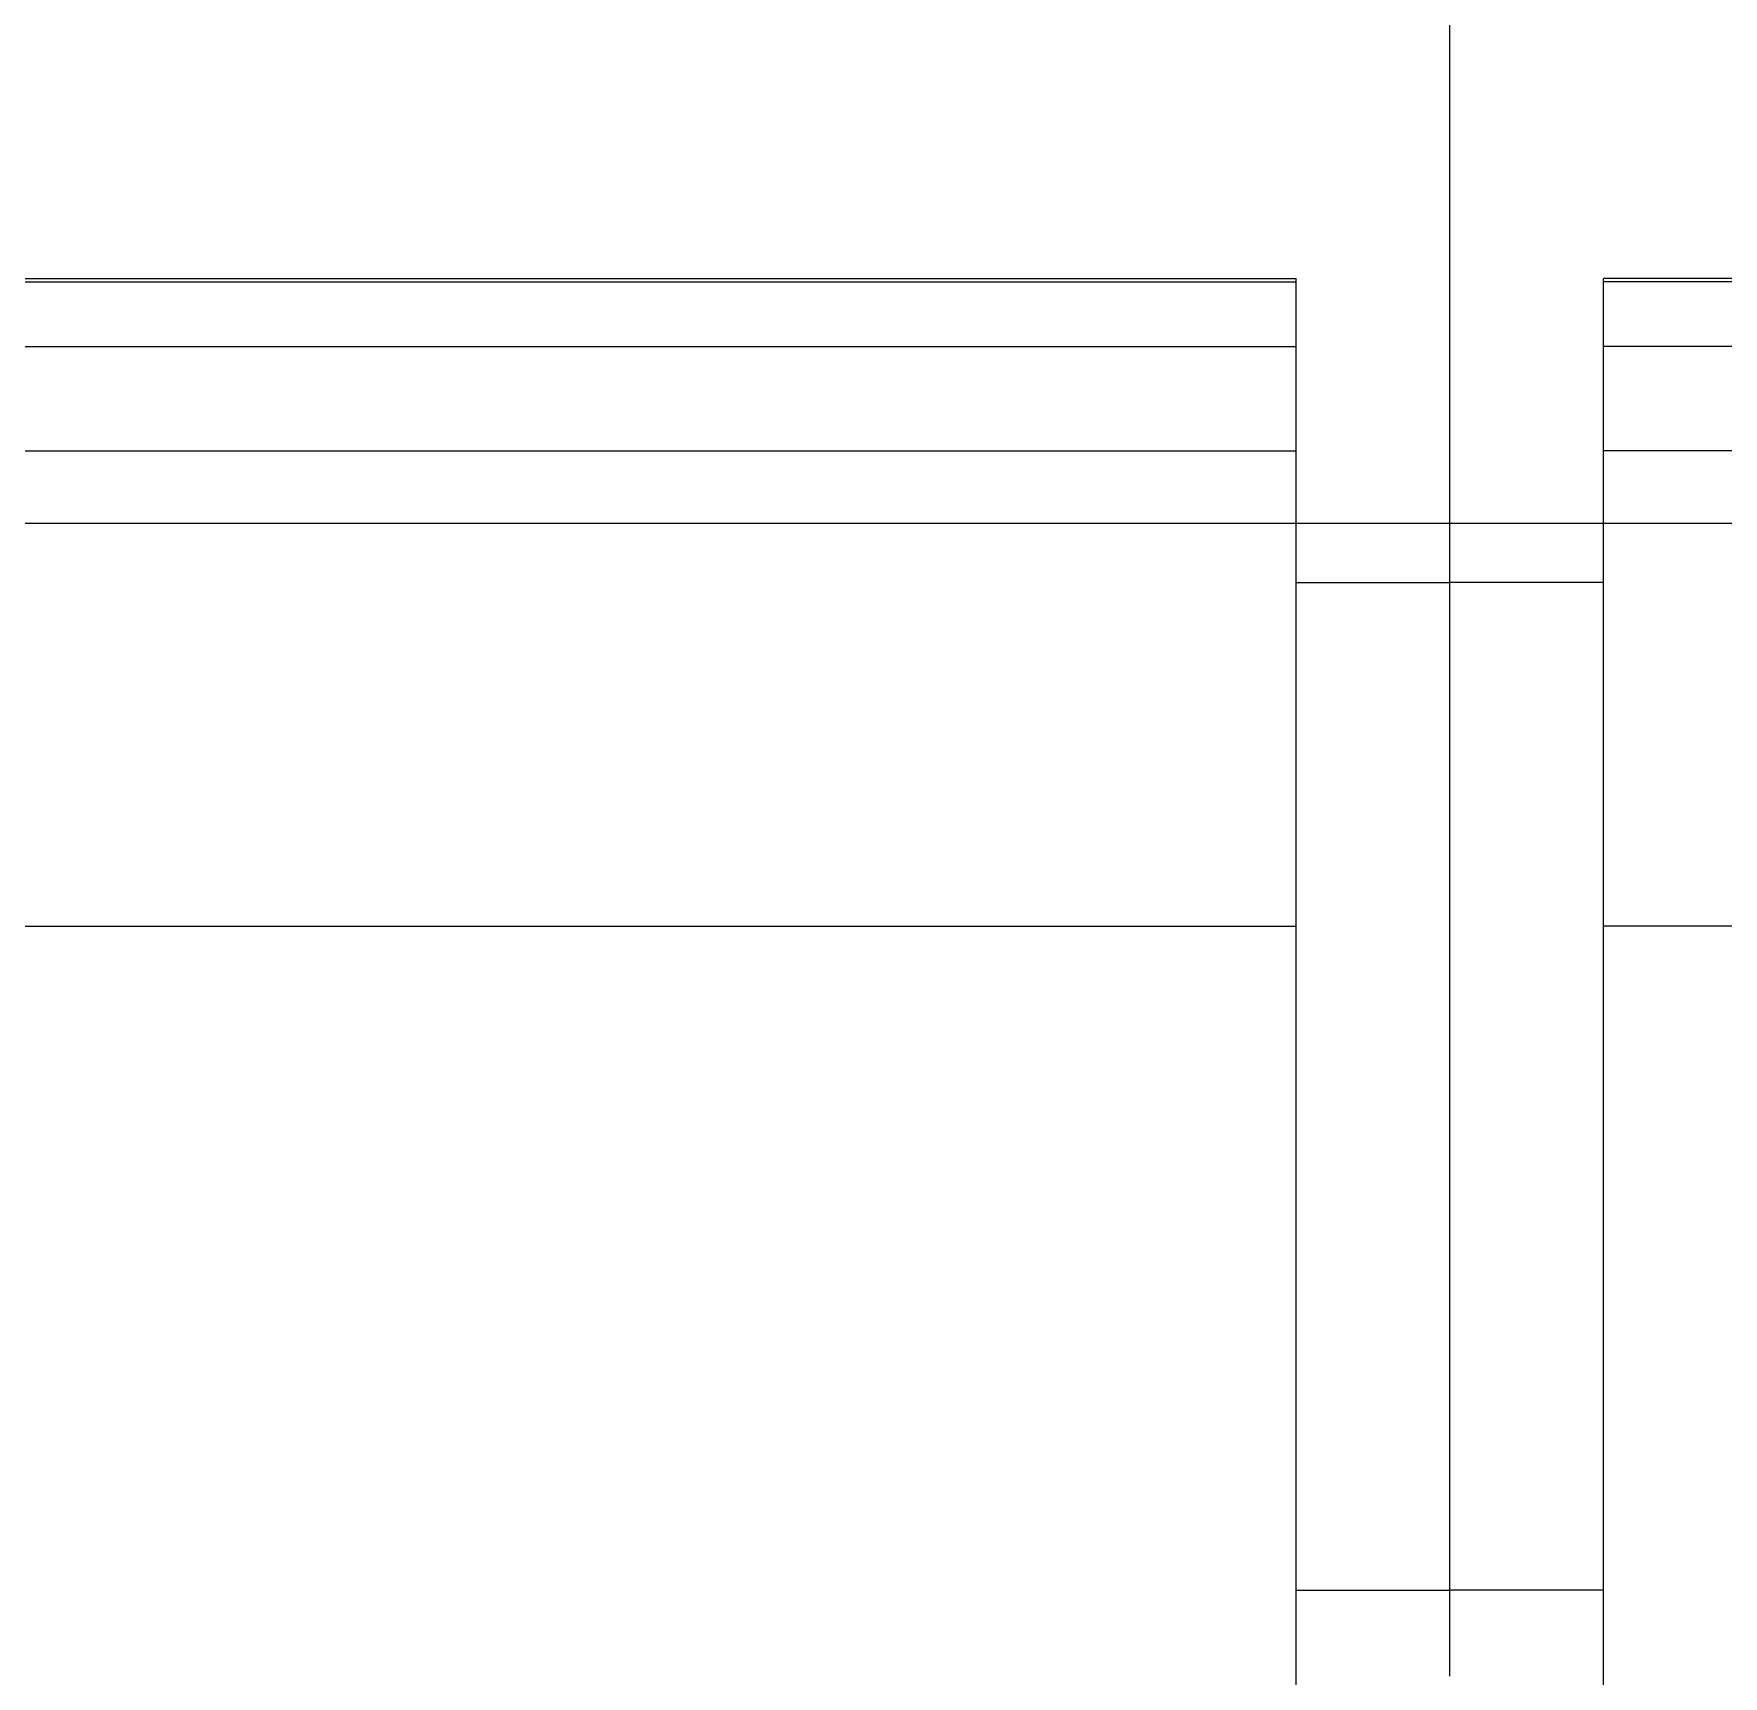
# Model space of a CAD drawing. Header units: millimetres. Extents: x -46169 to 237885, y -84465 to 18123.
# Drawn here: x 115863.8 to 116133.4, y -80466.6 to -80204.5 of the extents above; entities that cross this region are included whole.
import ezdxf

# ---------------------------------------------------------------- set-up
doc = ezdxf.new("R2010")
doc.units = ezdxf.units.MM
doc.header["$MEASUREMENT"] = 0
doc.linetypes.add('Wipeout_Contour', pattern=[1000, 0, -1000])
doc.layers.add('0_Pen_No__85', color=8, linetype='Continuous', lineweight=20)
doc.layers.add('New_A-35-M_FFE_Fixed_Pen_No__1', color=7, linetype='Continuous', lineweight=13)
doc.layers.add('New_A-35-M_FFE_Fixed', color=7, linetype='Continuous')

# ---------------------------------------------------------------- blocks, each defined once
blk = doc.blocks.new('Section Elem_11_2', base_point=(64459.15, -84332.61))
at = {"color": 254, "linetype": 'Wipeout_Contour', "lineweight": 0, "ltscale": 565293.825924}
blk.add_wipeout([(116639.73, -80189.27), (116089.73, -80189.27), (116089.73, -80204.54), (116639.73, -80204.54)], dxfattribs=at).dxf.layer = 'New_A-35-M_FFE_Fixed'
at = {"color": 254, "linetype": 'Wipeout_Contour', "lineweight": 0, "ltscale": 565400.39103}
blk.add_wipeout([(116114.23, -80243.61), (116114.23, -80244.13), (116615.23, -80244.13), (116615.23, -80243.61)], dxfattribs=at).dxf.layer = 'New_A-35-M_FFE_Fixed'
at = {"color": 254, "linetype": 'Wipeout_Contour', "lineweight": 0, "ltscale": 565425.521949}
blk.add_wipeout([(116114.23, -80254.45), (116114.23, -80255.42), (116615.23, -80255.42), (116615.23, -80254.45)], dxfattribs=at).dxf.layer = 'New_A-35-M_FFE_Fixed'
at = {"color": 254, "linetype": 'Wipeout_Contour', "lineweight": 0, "ltscale": 565431.834201}
blk.add_wipeout([(116114.23, -80256.82), (116114.23, -80258.61), (116615.23, -80258.61), (116615.23, -80256.82)], dxfattribs=at).dxf.layer = 'New_A-35-M_FFE_Fixed'
at = {"color": 254, "linetype": 'Wipeout_Contour', "lineweight": 0, "ltscale": 565453.023129}
blk.add_wipeout([(116114.23, -80265.7), (116114.23, -80268.38), (116615.23, -80268.38), (116615.23, -80265.7)], dxfattribs=at).dxf.layer = 'New_A-35-M_FFE_Fixed'
at = {"color": 254, "linetype": 'Wipeout_Contour', "lineweight": 0, "ltscale": 848808.046968}
blk.add_wipeout([(116114.23, -80346.96), (116114.23, -80503.33), (116144.23, -80503.33), (116585.23, -80503.33), (116615.23, -80503.33), (116615.23, -80346.96)], dxfattribs=at).dxf.layer = 'New_A-35-M_FFE_Fixed'
at = {"color": 254, "linetype": 'Wipeout_Contour', "lineweight": 0, "ltscale": 565428.207777}
blk.add_wipeout([(116114.23, -80256.82), (116615.23, -80256.82), (116615.23, -80255.42), (116114.23, -80255.42)], dxfattribs=at).dxf.layer = 'New_A-35-M_FFE_Fixed'
at = {"color": 254, "linetype": 'Wipeout_Contour', "lineweight": 0, "ltscale": 565436.283658}
blk.add_wipeout([(116114.23, -80258.61), (116114.23, -80260.74), (116615.23, -80260.74), (116615.23, -80258.61)], dxfattribs=at).dxf.layer = 'New_A-35-M_FFE_Fixed'
at = {"color": 254, "linetype": 'Wipeout_Contour', "lineweight": 0, "ltscale": 565548.38652}
blk.add_wipeout([(116615.23, -80271.08), (116114.23, -80271.08), (116114.23, -80346.96), (116615.23, -80346.96)], dxfattribs=at).dxf.layer = 'New_A-35-M_FFE_Fixed'
at = {"color": 254, "linetype": 'Wipeout_Contour', "lineweight": 0, "ltscale": 564802.349013}
blk.add_wipeout([(116089.73, -80351.09), (116089.73, -80371.46), (116114.23, -80371.46), (116114.23, -80351.09)], dxfattribs=at).dxf.layer = 'New_A-35-M_FFE_Fixed'
at = {"color": 254, "linetype": 'Wipeout_Contour', "lineweight": 0, "ltscale": 564895.555169}
blk.add_wipeout([(116089.73, -80412.46), (116114.23, -80412.46), (116114.23, -80391.97), (116089.73, -80391.97)], dxfattribs=at).dxf.layer = 'New_A-35-M_FFE_Fixed'
at = {"color": 254, "linetype": 'Wipeout_Contour', "lineweight": 0, "ltscale": 565034.402698}
blk.add_wipeout([(116089.73, -80459.71), (116089.73, -80466.62), (116114.23, -80466.62), (116114.23, -80459.71)], dxfattribs=at).dxf.layer = 'New_A-35-M_FFE_Fixed'
at = {"color": 254, "linetype": 'Wipeout_Contour', "lineweight": 0, "ltscale": 565412.705744}
blk.add_wipeout([(116114.23, -80244.13), (116114.23, -80254.45), (116615.23, -80254.45), (116615.23, -80244.13)], dxfattribs=at).dxf.layer = 'New_A-35-M_FFE_Fixed'
at = {"color": 254, "linetype": 'Wipeout_Contour', "lineweight": 0, "ltscale": 565441.411908}
blk.add_wipeout([(116114.23, -80260.74), (116114.23, -80263.13), (116615.23, -80263.13), (116615.23, -80260.74)], dxfattribs=at).dxf.layer = 'New_A-35-M_FFE_Fixed'
at = {"color": 254, "linetype": 'Wipeout_Contour', "lineweight": 0, "ltscale": 565459.129632}
blk.add_wipeout([(116114.23, -80268.38), (116114.23, -80271.08), (116615.23, -80271.08), (116615.23, -80268.38)], dxfattribs=at).dxf.layer = 'New_A-35-M_FFE_Fixed'
at = {"color": 254, "linetype": 'Wipeout_Contour', "lineweight": 0, "ltscale": 564666.743342}
blk.add_wipeout([(116114.23, -80292.11), (116089.73, -80292.11), (116089.73, -80311.28), (116114.23, -80311.28)], dxfattribs=at).dxf.layer = 'New_A-35-M_FFE_Fixed'
at = {"color": 254, "linetype": 'Wipeout_Contour', "lineweight": 0, "ltscale": 564848.879048}
blk.add_wipeout([(116089.73, -80391.97), (116114.23, -80391.97), (116114.23, -80371.46), (116089.73, -80371.46)], dxfattribs=at).dxf.layer = 'New_A-35-M_FFE_Fixed'
at = {"color": 254, "linetype": 'Wipeout_Contour', "lineweight": 0, "ltscale": 565018.73977}
blk.add_wipeout([(116089.73, -80459.71), (116114.23, -80459.71), (116114.23, -80452.87), (116089.73, -80452.87)], dxfattribs=at).dxf.layer = 'New_A-35-M_FFE_Fixed'
at = {"color": 254, "linetype": 'Wipeout_Contour', "lineweight": 0, "ltscale": 565447.052693}
blk.add_wipeout([(116114.23, -80263.13), (116114.23, -80265.7), (116615.23, -80265.7), (116615.23, -80263.13)], dxfattribs=at).dxf.layer = 'New_A-35-M_FFE_Fixed'
at = {"color": 254, "linetype": 'Wipeout_Contour', "lineweight": 0, "ltscale": 564710.974442}
blk.add_wipeout([(116089.73, -80311.28), (116089.73, -80330.99), (116114.23, -80330.99), (116114.23, -80311.28)], dxfattribs=at).dxf.layer = 'New_A-35-M_FFE_Fixed'
at = {"color": 254, "linetype": 'Wipeout_Contour', "lineweight": 0, "ltscale": 564988.091532}
blk.add_wipeout([(116089.73, -80452.87), (116114.23, -80452.87), (116114.23, -80432.81), (116089.73, -80432.81)], dxfattribs=at).dxf.layer = 'New_A-35-M_FFE_Fixed'
at = {"layer": 'New_A-35-M_FFE_Fixed_Pen_No__1', "linetype": 'Continuous'}
blk.add_line((116114.23, -80452.87), (116089.73, -80452.87), dxfattribs=at)
at = {"color": 254, "linetype": 'Wipeout_Contour', "lineweight": 0, "ltscale": 705710.900491}
blk.add_wipeout([(116114.23, -80249.35), (116089.73, -80249.35), (116089.73, -80263.87), (116114.23, -80263.87), (116114.23, -80250.05)], dxfattribs=at).dxf.layer = 'New_A-35-M_FFE_Fixed'
at = {"color": 254, "linetype": 'Wipeout_Contour', "lineweight": 0, "ltscale": 705958.542972}
blk.add_wipeout([(116089.73, -80330.99), (116089.73, -80351.09), (116114.23, -80351.09), (116114.23, -80346.96), (116114.23, -80330.99)], dxfattribs=at).dxf.layer = 'New_A-35-M_FFE_Fixed'
at = {"color": 254, "linetype": 'Wipeout_Contour', "lineweight": 0, "ltscale": 564942.063598}
blk.add_wipeout([(116089.73, -80412.46), (116089.73, -80432.81), (116114.23, -80432.81), (116114.23, -80412.46)], dxfattribs=at).dxf.layer = 'New_A-35-M_FFE_Fixed'
at = {"layer": 'New_A-35-M_FFE_Fixed_Pen_No__1', "linetype": 'Continuous'}
for p, q in [((116114.23, -80255.42), (116114.23, -80254.45)), ((116615.23, -80254.45), (116114.23, -80254.45)), ((116114.23, -80256.82), (116114.23, -80255.42)), ((116114.23, -80258.61), (116114.23, -80256.82)), ((116114.23, -80260.74), (116114.23, -80258.61)), ((116114.23, -80503.33), (116114.23, -80346.96)), ((116615.23, -80346.96), (116114.23, -80346.96))]:
    blk.add_line(p, q, dxfattribs=at)
at = {"color": 254, "linetype": 'Wipeout_Contour', "lineweight": 0, "ltscale": 1413503.833021637}
blk.add_wipeout([(116089.73, -80234.61), (116089.73, -80249.35), (116114.23, -80249.35), (116114.23, -80244.13), (116114.23, -80243.61), (116615.23, -80243.61), (116615.23, -80244.13), (116615.23, -80249.35), (116639.73, -80249.35), (116639.73, -80234.61)], dxfattribs=at).dxf.layer = 'New_A-35-M_FFE_Fixed'
at = {"color": 254, "linetype": 'Wipeout_Contour', "lineweight": 0, "ltscale": 705752.5769}
blk.add_wipeout([(116114.23, -80263.87), (116089.73, -80263.87), (116089.73, -80278.13), (116114.23, -80278.13), (116114.23, -80265.7)], dxfattribs=at).dxf.layer = 'New_A-35-M_FFE_Fixed'
at = {"layer": 'New_A-35-M_FFE_Fixed_Pen_No__1', "linetype": 'Continuous'}
for p, q in [((116114.23, -80244.13), (116114.23, -80243.61)), ((116615.23, -80243.61), (116114.23, -80243.61)), ((116615.23, -80244.13), (116114.23, -80244.13)), ((116114.23, -80254.45), (116114.23, -80244.13)), ((116114.23, -80263.13), (116114.23, -80260.74)), ((116114.23, -80265.7), (116114.23, -80263.13)), ((116114.23, -80268.38), (116114.23, -80265.7)), ((116114.23, -80271.08), (116114.23, -80268.38)), ((116615.23, -80271.08), (116114.23, -80271.08))]:
    blk.add_line(p, q, dxfattribs=at)
at = {"color": 254, "linetype": 'Wipeout_Contour', "lineweight": 0, "ltscale": 565362.455559}
blk.add_wipeout([(116089.73, -80234.61), (116639.73, -80234.61), (116639.73, -80219.66), (116089.73, -80219.66)], dxfattribs=at).dxf.layer = 'New_A-35-M_FFE_Fixed'
at = {"color": 254, "linetype": 'Wipeout_Contour', "lineweight": 0, "ltscale": 564629.030789}
blk.add_wipeout([(116089.73, -80292.11), (116114.23, -80292.11), (116114.23, -80278.13), (116089.73, -80278.13)], dxfattribs=at).dxf.layer = 'New_A-35-M_FFE_Fixed'
at = {"layer": 'New_A-35-M_FFE_Fixed_Pen_No__1', "linetype": 'Continuous'}
for p, q in [((116114.23, -80346.96), (116114.23, -80271.08)), ((116114.23, -80292.11), (116089.73, -80292.11))]:
    blk.add_line(p, q, dxfattribs=at)
at = {"color": 254, "linetype": 'Wipeout_Contour', "lineweight": 0, "ltscale": 565328.32194}
blk.add_wipeout([(116639.73, -80219.66), (116639.73, -80204.54), (116089.73, -80204.54), (116089.73, -80219.66)], dxfattribs=at).dxf.layer = 'New_A-35-M_FFE_Fixed'
blk = doc.blocks.new('Section Elem_14_2', base_point=(64459.15, -84332.61))
at = {"color": 254, "linetype": 'Wipeout_Contour', "lineweight": 0, "ltscale": 563483.746508}
blk.add_wipeout([(115539.73, -80189.27), (115539.73, -80204.54), (116089.73, -80204.54), (116089.73, -80189.27)], dxfattribs=at).dxf.layer = 'New_A-35-M_FFE_Fixed'
at = {"color": 254, "linetype": 'Wipeout_Contour', "lineweight": 0, "ltscale": 563590.653491}
blk.add_wipeout([(116065.23, -80243.61), (115564.23, -80243.61), (115564.23, -80244.13), (116065.23, -80244.13)], dxfattribs=at).dxf.layer = 'New_A-35-M_FFE_Fixed'
at = {"color": 254, "linetype": 'Wipeout_Contour', "lineweight": 0, "ltscale": 563615.865104}
blk.add_wipeout([(116065.23, -80254.45), (115564.23, -80254.45), (115564.23, -80255.42), (116065.23, -80255.42)], dxfattribs=at).dxf.layer = 'New_A-35-M_FFE_Fixed'
at = {"color": 254, "linetype": 'Wipeout_Contour', "lineweight": 0, "ltscale": 563622.197624}
blk.add_wipeout([(116065.23, -80256.82), (115564.23, -80256.82), (115564.23, -80258.61), (116065.23, -80258.61)], dxfattribs=at).dxf.layer = 'New_A-35-M_FFE_Fixed'
at = {"color": 254, "linetype": 'Wipeout_Contour', "lineweight": 0, "ltscale": 563643.454581}
blk.add_wipeout([(116065.23, -80265.7), (115564.23, -80265.7), (115564.23, -80268.38), (116065.23, -80268.38)], dxfattribs=at).dxf.layer = 'New_A-35-M_FFE_Fixed'
at = {"color": 254, "linetype": 'Wipeout_Contour', "lineweight": 0, "ltscale": 846095.710026}
blk.add_wipeout([(116065.23, -80346.96), (115564.23, -80346.96), (115564.23, -80503.33), (115594.23, -80503.33), (116035.23, -80503.33), (116065.23, -80503.33)], dxfattribs=at).dxf.layer = 'New_A-35-M_FFE_Fixed'
at = {"color": 254, "linetype": 'Wipeout_Contour', "lineweight": 0, "ltscale": 563618.559556}
blk.add_wipeout([(115564.23, -80255.42), (115564.23, -80256.82), (116065.23, -80256.82), (116065.23, -80255.42)], dxfattribs=at).dxf.layer = 'New_A-35-M_FFE_Fixed'
at = {"color": 254, "linetype": 'Wipeout_Contour', "lineweight": 0, "ltscale": 563626.661367}
blk.add_wipeout([(116065.23, -80258.61), (115564.23, -80258.61), (115564.23, -80260.74), (116065.23, -80260.74)], dxfattribs=at).dxf.layer = 'New_A-35-M_FFE_Fixed'
at = {"color": 254, "linetype": 'Wipeout_Contour', "lineweight": 0, "ltscale": 563739.124041}
blk.add_wipeout([(115564.23, -80271.08), (115564.23, -80346.96), (116065.23, -80346.96), (116065.23, -80271.08)], dxfattribs=at).dxf.layer = 'New_A-35-M_FFE_Fixed'
at = {"color": 254, "linetype": 'Wipeout_Contour', "lineweight": 0, "ltscale": 564721.771195}
blk.add_wipeout([(116089.73, -80351.09), (116065.23, -80351.09), (116065.23, -80371.46), (116089.73, -80371.46)], dxfattribs=at).dxf.layer = 'New_A-35-M_FFE_Fixed'
at = {"color": 254, "linetype": 'Wipeout_Contour', "lineweight": 0, "ltscale": 564814.990647}
blk.add_wipeout([(116089.73, -80391.97), (116065.23, -80391.97), (116065.23, -80412.46), (116089.73, -80412.46)], dxfattribs=at).dxf.layer = 'New_A-35-M_FFE_Fixed'
at = {"color": 254, "linetype": 'Wipeout_Contour', "lineweight": 0, "ltscale": 564953.857976}
blk.add_wipeout([(116089.73, -80459.71), (116065.23, -80459.71), (116065.23, -80466.62), (116089.73, -80466.62)], dxfattribs=at).dxf.layer = 'New_A-35-M_FFE_Fixed'
at = {"color": 254, "linetype": 'Wipeout_Contour', "lineweight": 0, "ltscale": 563603.007747}
blk.add_wipeout([(115564.23, -80244.13), (115564.23, -80254.45), (116065.23, -80254.45), (116065.23, -80244.13)], dxfattribs=at).dxf.layer = 'New_A-35-M_FFE_Fixed'
at = {"color": 254, "linetype": 'Wipeout_Contour', "lineweight": 0, "ltscale": 563631.806081}
blk.add_wipeout([(116065.23, -80260.74), (115564.23, -80260.74), (115564.23, -80263.13), (116065.23, -80263.13)], dxfattribs=at).dxf.layer = 'New_A-35-M_FFE_Fixed'
at = {"color": 254, "linetype": 'Wipeout_Contour', "lineweight": 0, "ltscale": 563649.580688}
blk.add_wipeout([(116065.23, -80268.38), (115564.23, -80268.38), (115564.23, -80271.08), (116065.23, -80271.08)], dxfattribs=at).dxf.layer = 'New_A-35-M_FFE_Fixed'
at = {"color": 254, "linetype": 'Wipeout_Contour', "lineweight": 0, "ltscale": 564586.146163}
blk.add_wipeout([(116089.73, -80292.11), (116065.23, -80292.11), (116065.23, -80311.28), (116089.73, -80311.28)], dxfattribs=at).dxf.layer = 'New_A-35-M_FFE_Fixed'
at = {"color": 254, "linetype": 'Wipeout_Contour', "lineweight": 0, "ltscale": 564768.307867}
blk.add_wipeout([(116089.73, -80371.46), (116065.23, -80371.46), (116065.23, -80391.97), (116089.73, -80391.97)], dxfattribs=at).dxf.layer = 'New_A-35-M_FFE_Fixed'
at = {"color": 254, "linetype": 'Wipeout_Contour', "lineweight": 0, "ltscale": 564938.192815}
blk.add_wipeout([(116089.73, -80452.87), (116065.23, -80452.87), (116065.23, -80459.71), (116089.73, -80459.71)], dxfattribs=at).dxf.layer = 'New_A-35-M_FFE_Fixed'
at = {"layer": 'New_A-35-M_FFE_Fixed_Pen_No__1', "linetype": 'Continuous'}
for p, q in [((116089.73, -80391.97), (116089.73, -80371.46)), ((116089.73, -80466.62), (116089.73, -80459.71))]:
    blk.add_line(p, q, dxfattribs=at)
at = {"color": 254, "linetype": 'Wipeout_Contour', "lineweight": 0, "ltscale": 563637.464977}
blk.add_wipeout([(116065.23, -80263.13), (115564.23, -80263.13), (115564.23, -80265.7), (116065.23, -80265.7)], dxfattribs=at).dxf.layer = 'New_A-35-M_FFE_Fixed'
at = {"color": 254, "linetype": 'Wipeout_Contour', "lineweight": 0, "ltscale": 564630.383584}
blk.add_wipeout([(116065.23, -80311.28), (116065.23, -80330.99), (116089.73, -80330.99), (116089.73, -80311.28)], dxfattribs=at).dxf.layer = 'New_A-35-M_FFE_Fixed'
at = {"color": 254, "linetype": 'Wipeout_Contour', "lineweight": 0, "ltscale": 564907.540207}
blk.add_wipeout([(116089.73, -80432.81), (116065.23, -80432.81), (116065.23, -80452.87), (116089.73, -80452.87)], dxfattribs=at).dxf.layer = 'New_A-35-M_FFE_Fixed'
at = {"layer": 'New_A-35-M_FFE_Fixed_Pen_No__1', "linetype": 'Continuous'}
for p in [(116065.23, -80452.87), (116089.73, -80459.71)]:
    blk.add_line(p, (116089.73, -80452.87), dxfattribs=at)
at = {"color": 254, "linetype": 'Wipeout_Contour', "lineweight": 0, "ltscale": 705590.804257}
blk.add_wipeout([(116089.73, -80249.35), (116065.23, -80249.35), (116065.23, -80250.05), (116065.23, -80263.87), (116089.73, -80263.87)], dxfattribs=at).dxf.layer = 'New_A-35-M_FFE_Fixed'
at = {"color": 254, "linetype": 'Wipeout_Contour', "lineweight": 0, "ltscale": 705838.489711}
blk.add_wipeout([(116065.23, -80330.99), (116065.23, -80346.96), (116065.23, -80351.09), (116089.73, -80351.09), (116089.73, -80330.99)], dxfattribs=at).dxf.layer = 'New_A-35-M_FFE_Fixed'
at = {"color": 254, "linetype": 'Wipeout_Contour', "lineweight": 0, "ltscale": 564861.505709}
blk.add_wipeout([(116089.73, -80412.46), (116065.23, -80412.46), (116065.23, -80432.81), (116089.73, -80432.81)], dxfattribs=at).dxf.layer = 'New_A-35-M_FFE_Fixed'
at = {"layer": 'New_A-35-M_FFE_Fixed_Pen_No__1', "linetype": 'Continuous'}
for p, q in [((115564.23, -80254.45), (116065.23, -80254.45)), ((116065.23, -80255.42), (116065.23, -80254.45)), ((116065.23, -80256.82), (116065.23, -80255.42)), ((116065.23, -80258.61), (116065.23, -80256.82)), ((116065.23, -80260.74), (116065.23, -80258.61)), ((116089.73, -80330.99), (116089.73, -80311.28)), ((116089.73, -80351.09), (116089.73, -80330.99)), ((115564.23, -80346.96), (116065.23, -80346.96)), ((116065.23, -80503.33), (116065.23, -80346.96)), ((116089.73, -80371.46), (116089.73, -80351.09)), ((116089.73, -80412.46), (116089.73, -80391.97)), ((116089.73, -80432.81), (116089.73, -80412.46)), ((116089.73, -80452.87), (116089.73, -80432.81))]:
    blk.add_line(p, q, dxfattribs=at)
at = {"color": 254, "linetype": 'Wipeout_Contour', "lineweight": 0, "ltscale": 1408979.498708041}
blk.add_wipeout([(115539.73, -80249.35), (115564.23, -80249.35), (115564.23, -80244.13), (115564.23, -80243.61), (116065.23, -80243.61), (116065.23, -80244.13), (116065.23, -80249.35), (116089.73, -80249.35), (116089.73, -80234.61), (115539.73, -80234.61)], dxfattribs=at).dxf.layer = 'New_A-35-M_FFE_Fixed'
at = {"color": 254, "linetype": 'Wipeout_Contour', "lineweight": 0, "ltscale": 705632.487856}
blk.add_wipeout([(116089.73, -80263.87), (116065.23, -80263.87), (116065.23, -80265.7), (116065.23, -80278.13), (116089.73, -80278.13)], dxfattribs=at).dxf.layer = 'New_A-35-M_FFE_Fixed'
at = {"layer": 'New_A-35-M_FFE_Fixed_Pen_No__1', "linetype": 'Continuous'}
for p, q in [((115564.23, -80243.61), (116065.23, -80243.61)), ((115564.23, -80244.13), (116065.23, -80244.13)), ((116065.23, -80244.13), (116065.23, -80243.61)), ((116065.23, -80254.45), (116065.23, -80244.13)), ((116089.73, -80263.87), (116089.73, -80249.35)), ((116065.23, -80263.13), (116065.23, -80260.74)), ((116065.23, -80265.7), (116065.23, -80263.13)), ((116065.23, -80268.38), (116065.23, -80265.7)), ((116065.23, -80271.08), (116065.23, -80268.38)), ((115564.23, -80271.08), (116065.23, -80271.08))]:
    blk.add_line(p, q, dxfattribs=at)
at = {"color": 254, "linetype": 'Wipeout_Contour', "lineweight": 0, "ltscale": 563552.596575}
blk.add_wipeout([(116089.73, -80234.61), (116089.73, -80219.66), (115539.73, -80219.66), (115539.73, -80234.61)], dxfattribs=at).dxf.layer = 'New_A-35-M_FFE_Fixed'
at = {"color": 254, "linetype": 'Wipeout_Contour', "lineweight": 0, "ltscale": 564548.428232}
blk.add_wipeout([(116065.23, -80292.11), (116089.73, -80292.11), (116089.73, -80278.13), (116065.23, -80278.13)], dxfattribs=at).dxf.layer = 'New_A-35-M_FFE_Fixed'
at = {"layer": 'New_A-35-M_FFE_Fixed_Pen_No__1', "linetype": 'Continuous'}
for p, q in [((116089.73, -80249.35), (116089.73, -80234.61)), ((116089.73, -80278.13), (116089.73, -80263.87)), ((116065.23, -80346.96), (116065.23, -80271.08)), ((116089.73, -80292.11), (116089.73, -80278.13)), ((116065.23, -80292.11), (116089.73, -80292.11)), ((116089.73, -80311.28), (116089.73, -80292.11))]:
    blk.add_line(p, q, dxfattribs=at)
at = {"color": 254, "linetype": 'Wipeout_Contour', "lineweight": 0, "ltscale": 563518.353329}
blk.add_wipeout([(115539.73, -80219.66), (116089.73, -80219.66), (116089.73, -80204.54), (115539.73, -80204.54)], dxfattribs=at).dxf.layer = 'New_A-35-M_FFE_Fixed'
at = {"layer": 'New_A-35-M_FFE_Fixed_Pen_No__1', "linetype": 'Continuous'}
for p, q in [((116089.73, -80204.54), (116089.73, -80189.27)), ((116089.73, -80219.66), (116089.73, -80204.54)), ((116089.73, -80234.61), (116089.73, -80219.66))]:
    blk.add_line(p, q, dxfattribs=at)
blk = doc.blocks.new('I-05 Lecture Theatre Elevation_STORY_MARKER', base_point=(64459.15, -84332.61))
at = {"layer": '0_Pen_No__85', "linetype": 'Continuous'}
blk.add_line((109406.88, -80282.61), (122222.29, -80282.61), dxfattribs=at)

msp = doc.modelspace()

# ---------------------------------------------------------------- block references
at = {"layer": 'New_A-35-M_FFE_Fixed'}
msp.add_blockref('Section Elem_11_2', (64459.15, -84332.61), dxfattribs=at)

# ---------------------------------------------------------------- next in the draw order: block references
msp.add_blockref('Section Elem_14_2', (64459.15, -84332.61), dxfattribs=at)

# ---------------------------------------------------------------- next in the draw order: block references
at = {"linetype": 'Continuous', "lineweight": 0}
msp.add_blockref('I-05 Lecture Theatre Elevation_STORY_MARKER', (64459.15, -84332.61), dxfattribs=at)

doc.saveas('drawing.dxf')
